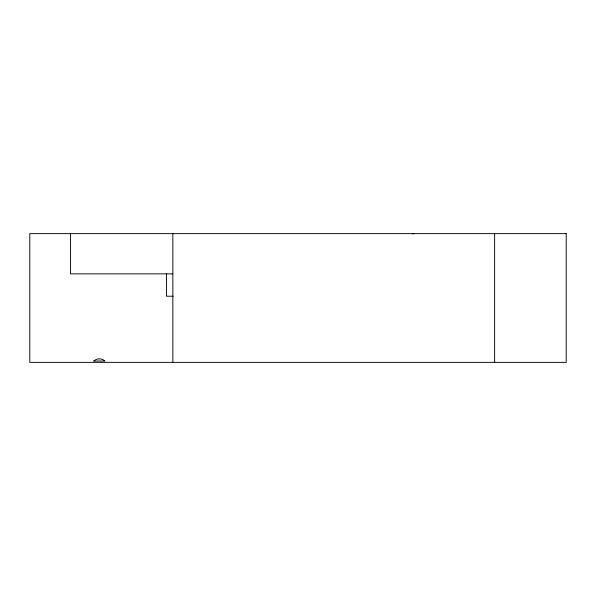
<?xml version="1.0" encoding="UTF-8"?>
<svg xmlns="http://www.w3.org/2000/svg" width="596" height="596" viewBox="0 0 596 596"><rect width="100%" height="100%" fill="white"/><g stroke="black" fill="none" stroke-linecap="round" stroke-linejoin="round"><path stroke-width="0.89" d="M93.833 361.027C96.917 357.98 101.894 358.166 105.03 361.027M412.41 233.87L414.22 233.632M172.691 273.862L70.514 273.862L70.514 233.632M173.257 296.212L166.522 296.212L166.522 273.862M93.721 361.027L104.419 361.027M494.628 233.632L494.628 362.368M172.84 233.632L172.84 362.368M566.2 233.632L29.8 233.632L29.8 362.368L566.2 362.368L566.2 233.632"/></g></svg>
